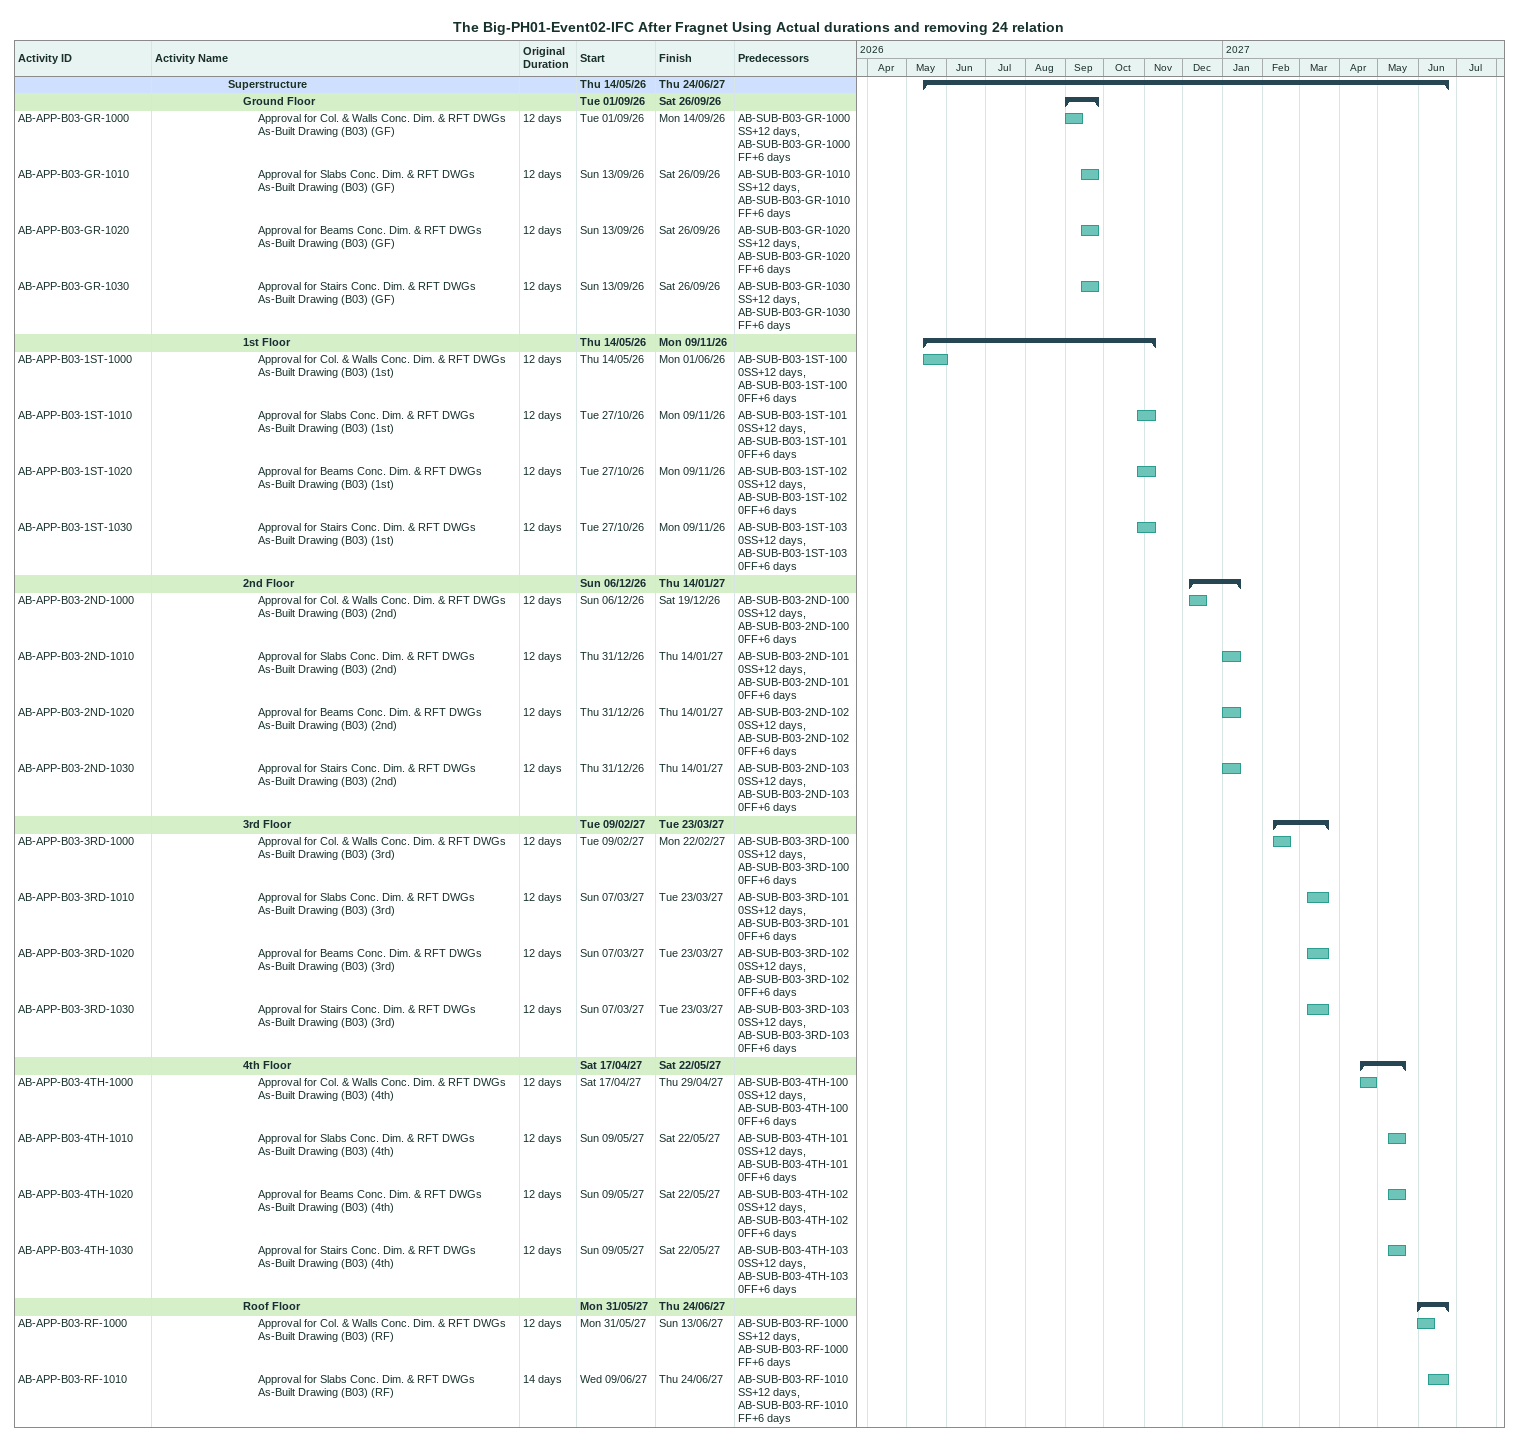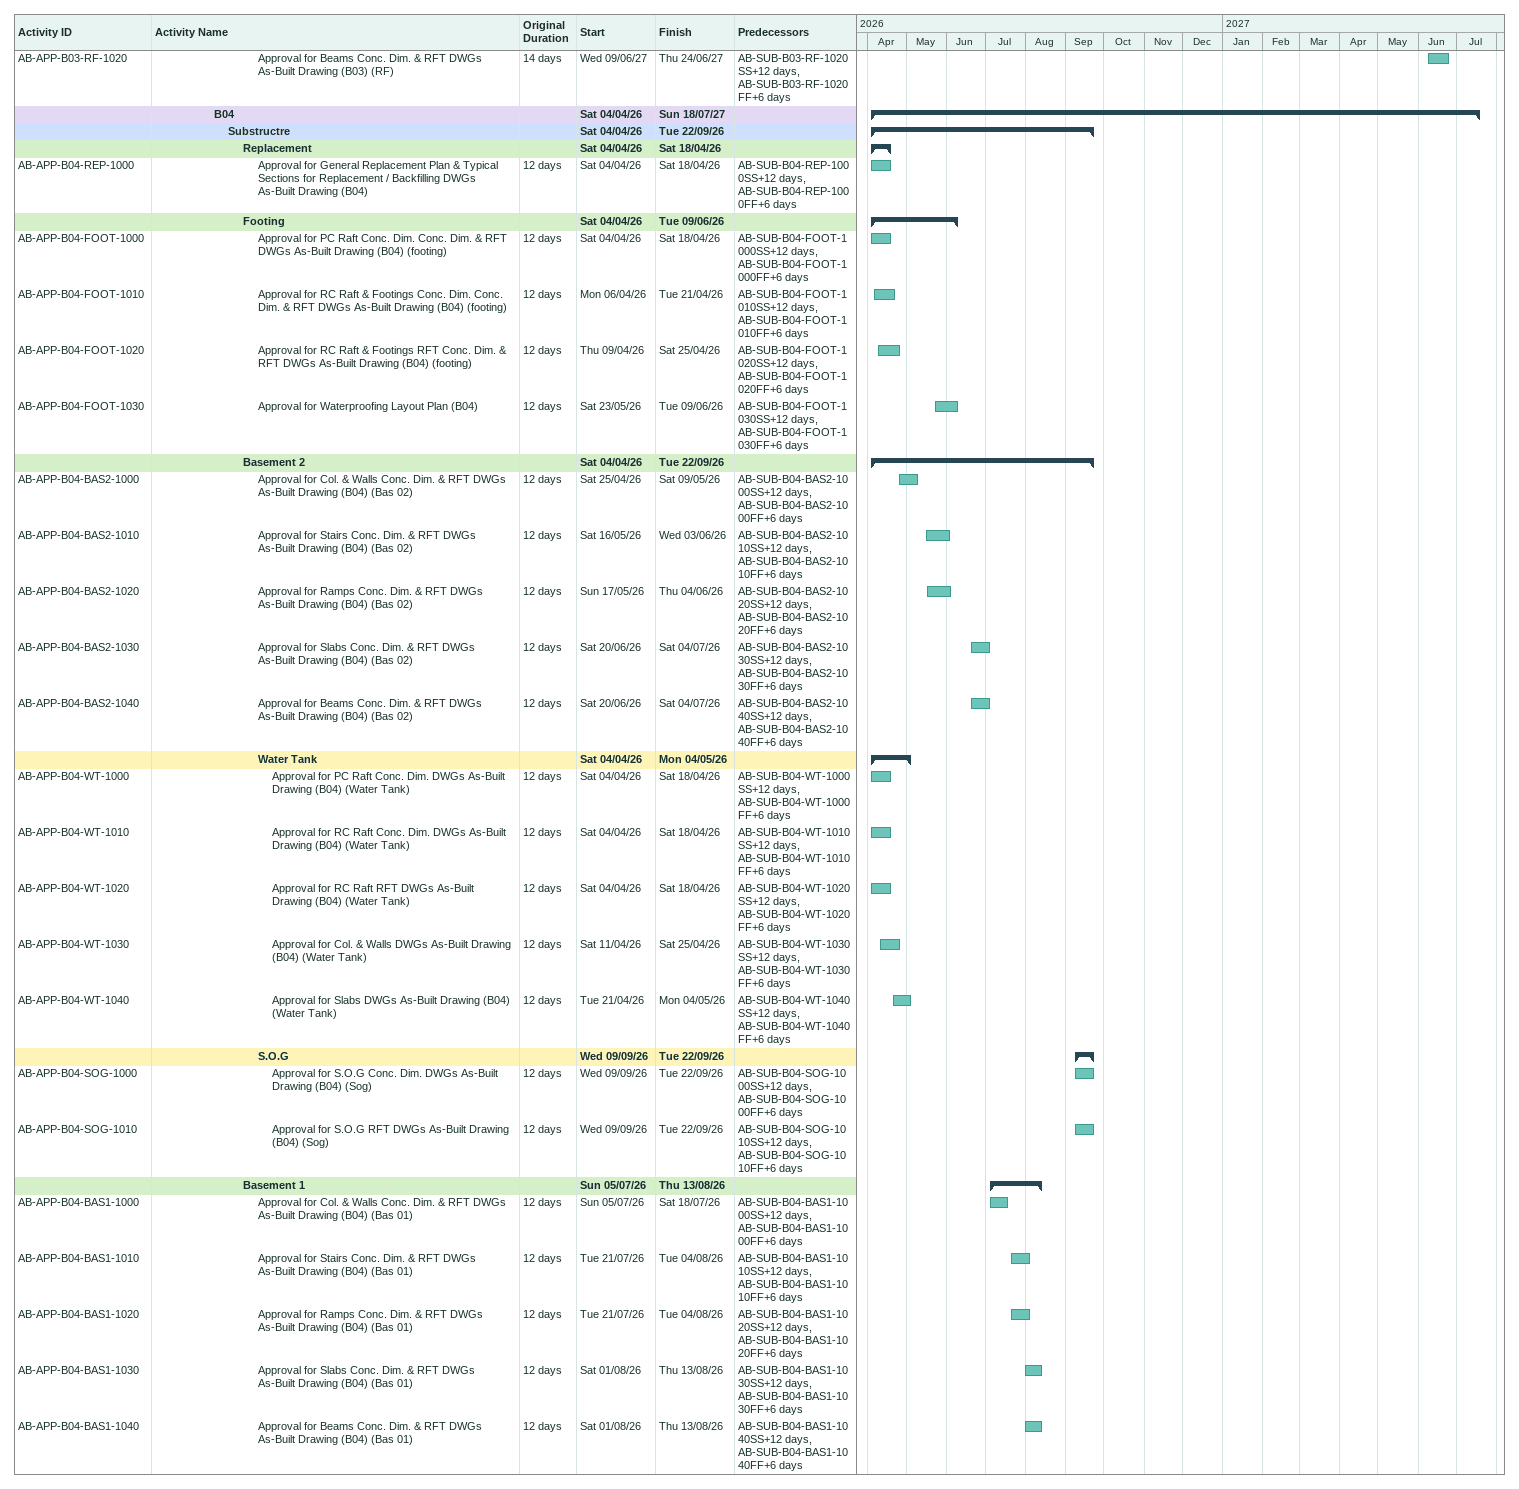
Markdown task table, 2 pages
The Big-PH01-Event02-IFC After Fragnet Using Actual durations and removing 24 relation

| ID | Level | Task | Original duration | Start | Finish | Predecessors |
|---|---|---|---|---|---|---|
|  | 6 | **Superstructure** |  | 2026-05-14 | 2027-06-24 |  |
|  | 7 | **Ground Floor** |  | 2026-09-01 | 2026-09-26 |  |
| AB-APP-B03-GR-1000 | 8 | Approval for Col. & Walls Conc. Dim. & RFT DWGs As-Built Drawing (B03) (GF) | 12d | 2026-09-01 | 2026-09-14 | AB-SUB-B03-GR-1000SS+12d, AB-SUB-B03-GR-1000FF+6d |
| AB-APP-B03-GR-1010 | 8 | Approval for Slabs Conc. Dim. & RFT DWGs As-Built Drawing (B03) (GF) | 12d | 2026-09-13 | 2026-09-26 | AB-SUB-B03-GR-1010SS+12d, AB-SUB-B03-GR-1010FF+6d |
| AB-APP-B03-GR-1020 | 8 | Approval for Beams Conc. Dim. & RFT DWGs As-Built Drawing (B03) (GF) | 12d | 2026-09-13 | 2026-09-26 | AB-SUB-B03-GR-1020SS+12d, AB-SUB-B03-GR-1020FF+6d |
| AB-APP-B03-GR-1030 | 8 | Approval for Stairs Conc. Dim. & RFT DWGs As-Built Drawing (B03) (GF) | 12d | 2026-09-13 | 2026-09-26 | AB-SUB-B03-GR-1030SS+12d, AB-SUB-B03-GR-1030FF+6d |
|  | 7 | **1st Floor** |  | 2026-05-14 | 2026-11-09 |  |
| AB-APP-B03-1ST-1000 | 8 | Approval for Col. & Walls Conc. Dim. & RFT DWGs As-Built Drawing (B03) (1st) | 12d | 2026-05-14 | 2026-06-01 | AB-SUB-B03-1ST-1000SS+12d, AB-SUB-B03-1ST-1000FF+6d |
| AB-APP-B03-1ST-1010 | 8 | Approval for Slabs Conc. Dim. & RFT DWGs As-Built Drawing (B03) (1st) | 12d | 2026-10-27 | 2026-11-09 | AB-SUB-B03-1ST-1010SS+12d, AB-SUB-B03-1ST-1010FF+6d |
| AB-APP-B03-1ST-1020 | 8 | Approval for Beams Conc. Dim. & RFT DWGs As-Built Drawing (B03) (1st) | 12d | 2026-10-27 | 2026-11-09 | AB-SUB-B03-1ST-1020SS+12d, AB-SUB-B03-1ST-1020FF+6d |
| AB-APP-B03-1ST-1030 | 8 | Approval for Stairs Conc. Dim. & RFT DWGs As-Built Drawing (B03) (1st) | 12d | 2026-10-27 | 2026-11-09 | AB-SUB-B03-1ST-1030SS+12d, AB-SUB-B03-1ST-1030FF+6d |
|  | 7 | **2nd Floor** |  | 2026-12-06 | 2027-01-14 |  |
| AB-APP-B03-2ND-1000 | 8 | Approval for Col. & Walls Conc. Dim. & RFT DWGs As-Built Drawing (B03) (2nd) | 12d | 2026-12-06 | 2026-12-19 | AB-SUB-B03-2ND-1000SS+12d, AB-SUB-B03-2ND-1000FF+6d |
| AB-APP-B03-2ND-1010 | 8 | Approval for Slabs Conc. Dim. & RFT DWGs As-Built Drawing (B03) (2nd) | 12d | 2026-12-31 | 2027-01-14 | AB-SUB-B03-2ND-1010SS+12d, AB-SUB-B03-2ND-1010FF+6d |
| AB-APP-B03-2ND-1020 | 8 | Approval for Beams Conc. Dim. & RFT DWGs As-Built Drawing (B03) (2nd) | 12d | 2026-12-31 | 2027-01-14 | AB-SUB-B03-2ND-1020SS+12d, AB-SUB-B03-2ND-1020FF+6d |
| AB-APP-B03-2ND-1030 | 8 | Approval for Stairs Conc. Dim. & RFT DWGs As-Built Drawing (B03) (2nd) | 12d | 2026-12-31 | 2027-01-14 | AB-SUB-B03-2ND-1030SS+12d, AB-SUB-B03-2ND-1030FF+6d |
|  | 7 | **3rd Floor** |  | 2027-02-09 | 2027-03-23 |  |
| AB-APP-B03-3RD-1000 | 8 | Approval for Col. & Walls Conc. Dim. & RFT DWGs As-Built Drawing (B03) (3rd) | 12d | 2027-02-09 | 2027-02-22 | AB-SUB-B03-3RD-1000SS+12d, AB-SUB-B03-3RD-1000FF+6d |
| AB-APP-B03-3RD-1010 | 8 | Approval for Slabs Conc. Dim. & RFT DWGs As-Built Drawing (B03) (3rd) | 12d | 2027-03-07 | 2027-03-23 | AB-SUB-B03-3RD-1010SS+12d, AB-SUB-B03-3RD-1010FF+6d |
| AB-APP-B03-3RD-1020 | 8 | Approval for Beams Conc. Dim. & RFT DWGs As-Built Drawing (B03) (3rd) | 12d | 2027-03-07 | 2027-03-23 | AB-SUB-B03-3RD-1020SS+12d, AB-SUB-B03-3RD-1020FF+6d |
| AB-APP-B03-3RD-1030 | 8 | Approval for Stairs Conc. Dim. & RFT DWGs As-Built Drawing (B03) (3rd) | 12d | 2027-03-07 | 2027-03-23 | AB-SUB-B03-3RD-1030SS+12d, AB-SUB-B03-3RD-1030FF+6d |
|  | 7 | **4th Floor** |  | 2027-04-17 | 2027-05-22 |  |
| AB-APP-B03-4TH-1000 | 8 | Approval for Col. & Walls Conc. Dim. & RFT DWGs As-Built Drawing (B03) (4th) | 12d | 2027-04-17 | 2027-04-29 | AB-SUB-B03-4TH-1000SS+12d, AB-SUB-B03-4TH-1000FF+6d |
| AB-APP-B03-4TH-1010 | 8 | Approval for Slabs Conc. Dim. & RFT DWGs As-Built Drawing (B03) (4th) | 12d | 2027-05-09 | 2027-05-22 | AB-SUB-B03-4TH-1010SS+12d, AB-SUB-B03-4TH-1010FF+6d |
| AB-APP-B03-4TH-1020 | 8 | Approval for Beams Conc. Dim. & RFT DWGs As-Built Drawing (B03) (4th) | 12d | 2027-05-09 | 2027-05-22 | AB-SUB-B03-4TH-1020SS+12d, AB-SUB-B03-4TH-1020FF+6d |
| AB-APP-B03-4TH-1030 | 8 | Approval for Stairs Conc. Dim. & RFT DWGs As-Built Drawing (B03) (4th) | 12d | 2027-05-09 | 2027-05-22 | AB-SUB-B03-4TH-1030SS+12d, AB-SUB-B03-4TH-1030FF+6d |
|  | 7 | **Roof Floor** |  | 2027-05-31 | 2027-06-24 |  |
| AB-APP-B03-RF-1000 | 8 | Approval for Col. & Walls Conc. Dim. & RFT DWGs As-Built Drawing (B03) (RF) | 12d | 2027-05-31 | 2027-06-13 | AB-SUB-B03-RF-1000SS+12d, AB-SUB-B03-RF-1000FF+6d |
| AB-APP-B03-RF-1010 | 8 | Approval for Slabs Conc. Dim. & RFT DWGs As-Built Drawing (B03) (RF) | 14d | 2027-06-09 | 2027-06-24 | AB-SUB-B03-RF-1010SS+12d, AB-SUB-B03-RF-1010FF+6d |
| AB-APP-B03-RF-1020 | 8 | Approval for Beams Conc. Dim. & RFT DWGs As-Built Drawing (B03) (RF) | 14d | 2027-06-09 | 2027-06-24 | AB-SUB-B03-RF-1020SS+12d, AB-SUB-B03-RF-1020FF+6d |
|  | 5 | **B04** |  | 2026-04-04 | 2027-07-18 |  |
|  | 6 | **Substructre** |  | 2026-04-04 | 2026-09-22 |  |
|  | 7 | **Replacement** |  | 2026-04-04 | 2026-04-18 |  |
| AB-APP-B04-REP-1000 | 8 | Approval for General Replacement Plan & Typical Sections for Replacement / Backfilling DWGs As-Built Drawing (B04) | 12d | 2026-04-04 | 2026-04-18 | AB-SUB-B04-REP-1000SS+12d, AB-SUB-B04-REP-1000FF+6d |
|  | 7 | **Footing** |  | 2026-04-04 | 2026-06-09 |  |
| AB-APP-B04-FOOT-1000 | 8 | Approval for PC Raft Conc. Dim. Conc. Dim. & RFT DWGs As-Built Drawing (B04) (footing) | 12d | 2026-04-04 | 2026-04-18 | AB-SUB-B04-FOOT-1000SS+12d, AB-SUB-B04-FOOT-1000FF+6d |
| AB-APP-B04-FOOT-1010 | 8 | Approval for RC Raft & Footings Conc. Dim. Conc. Dim. & RFT DWGs As-Built Drawing (B04) (footing) | 12d | 2026-04-06 | 2026-04-21 | AB-SUB-B04-FOOT-1010SS+12d, AB-SUB-B04-FOOT-1010FF+6d |
| AB-APP-B04-FOOT-1020 | 8 | Approval for RC Raft & Footings RFT Conc. Dim. & RFT DWGs As-Built Drawing (B04) (footing) | 12d | 2026-04-09 | 2026-04-25 | AB-SUB-B04-FOOT-1020SS+12d, AB-SUB-B04-FOOT-1020FF+6d |
| AB-APP-B04-FOOT-1030 | 8 | Approval for Waterproofing Layout Plan (B04) | 12d | 2026-05-23 | 2026-06-09 | AB-SUB-B04-FOOT-1030SS+12d, AB-SUB-B04-FOOT-1030FF+6d |
|  | 7 | **Basement 2** |  | 2026-04-04 | 2026-09-22 |  |
| AB-APP-B04-BAS2-1000 | 8 | Approval for Col. & Walls Conc. Dim. & RFT DWGs As-Built Drawing (B04) (Bas 02) | 12d | 2026-04-25 | 2026-05-09 | AB-SUB-B04-BAS2-1000SS+12d, AB-SUB-B04-BAS2-1000FF+6d |
| AB-APP-B04-BAS2-1010 | 8 | Approval for Stairs Conc. Dim. & RFT DWGs As-Built Drawing (B04) (Bas 02) | 12d | 2026-05-16 | 2026-06-03 | AB-SUB-B04-BAS2-1010SS+12d, AB-SUB-B04-BAS2-1010FF+6d |
| AB-APP-B04-BAS2-1020 | 8 | Approval for Ramps Conc. Dim. & RFT DWGs As-Built Drawing (B04) (Bas 02) | 12d | 2026-05-17 | 2026-06-04 | AB-SUB-B04-BAS2-1020SS+12d, AB-SUB-B04-BAS2-1020FF+6d |
| AB-APP-B04-BAS2-1030 | 8 | Approval for Slabs Conc. Dim. & RFT DWGs As-Built Drawing (B04) (Bas 02) | 12d | 2026-06-20 | 2026-07-04 | AB-SUB-B04-BAS2-1030SS+12d, AB-SUB-B04-BAS2-1030FF+6d |
| AB-APP-B04-BAS2-1040 | 8 | Approval for Beams Conc. Dim. & RFT DWGs As-Built Drawing (B04) (Bas 02) | 12d | 2026-06-20 | 2026-07-04 | AB-SUB-B04-BAS2-1040SS+12d, AB-SUB-B04-BAS2-1040FF+6d |
|  | 8 | **Water Tank** |  | 2026-04-04 | 2026-05-04 |  |
| AB-APP-B04-WT-1000 | 9 | Approval for PC Raft Conc. Dim. DWGs As-Built Drawing (B04) (Water Tank) | 12d | 2026-04-04 | 2026-04-18 | AB-SUB-B04-WT-1000SS+12d, AB-SUB-B04-WT-1000FF+6d |
| AB-APP-B04-WT-1010 | 9 | Approval for RC Raft Conc. Dim. DWGs As-Built Drawing (B04) (Water Tank) | 12d | 2026-04-04 | 2026-04-18 | AB-SUB-B04-WT-1010SS+12d, AB-SUB-B04-WT-1010FF+6d |
| AB-APP-B04-WT-1020 | 9 | Approval for RC Raft RFT DWGs As-Built Drawing (B04) (Water Tank) | 12d | 2026-04-04 | 2026-04-18 | AB-SUB-B04-WT-1020SS+12d, AB-SUB-B04-WT-1020FF+6d |
| AB-APP-B04-WT-1030 | 9 | Approval for Col. & Walls DWGs As-Built Drawing (B04) (Water Tank) | 12d | 2026-04-11 | 2026-04-25 | AB-SUB-B04-WT-1030SS+12d, AB-SUB-B04-WT-1030FF+6d |
| AB-APP-B04-WT-1040 | 9 | Approval for Slabs DWGs As-Built Drawing (B04) (Water Tank) | 12d | 2026-04-21 | 2026-05-04 | AB-SUB-B04-WT-1040SS+12d, AB-SUB-B04-WT-1040FF+6d |
|  | 8 | **S.O.G** |  | 2026-09-09 | 2026-09-22 |  |
| AB-APP-B04-SOG-1000 | 9 | Approval for S.O.G Conc. Dim. DWGs As-Built Drawing (B04) (Sog) | 12d | 2026-09-09 | 2026-09-22 | AB-SUB-B04-SOG-1000SS+12d, AB-SUB-B04-SOG-1000FF+6d |
| AB-APP-B04-SOG-1010 | 9 | Approval for S.O.G RFT DWGs As-Built Drawing (B04) (Sog) | 12d | 2026-09-09 | 2026-09-22 | AB-SUB-B04-SOG-1010SS+12d, AB-SUB-B04-SOG-1010FF+6d |
|  | 7 | **Basement 1** |  | 2026-07-05 | 2026-08-13 |  |
| AB-APP-B04-BAS1-1000 | 8 | Approval for Col. & Walls Conc. Dim. & RFT DWGs As-Built Drawing (B04) (Bas 01) | 12d | 2026-07-05 | 2026-07-18 | AB-SUB-B04-BAS1-1000SS+12d, AB-SUB-B04-BAS1-1000FF+6d |
| AB-APP-B04-BAS1-1010 | 8 | Approval for Stairs Conc. Dim. & RFT DWGs As-Built Drawing (B04) (Bas 01) | 12d | 2026-07-21 | 2026-08-04 | AB-SUB-B04-BAS1-1010SS+12d, AB-SUB-B04-BAS1-1010FF+6d |
| AB-APP-B04-BAS1-1020 | 8 | Approval for Ramps Conc. Dim. & RFT DWGs As-Built Drawing (B04) (Bas 01) | 12d | 2026-07-21 | 2026-08-04 | AB-SUB-B04-BAS1-1020SS+12d, AB-SUB-B04-BAS1-1020FF+6d |
| AB-APP-B04-BAS1-1030 | 8 | Approval for Slabs Conc. Dim. & RFT DWGs As-Built Drawing (B04) (Bas 01) | 12d | 2026-08-01 | 2026-08-13 | AB-SUB-B04-BAS1-1030SS+12d, AB-SUB-B04-BAS1-1030FF+6d |
| AB-APP-B04-BAS1-1040 | 8 | Approval for Beams Conc. Dim. & RFT DWGs As-Built Drawing (B04) (Bas 01) | 12d | 2026-08-01 | 2026-08-13 | AB-SUB-B04-BAS1-1040SS+12d, AB-SUB-B04-BAS1-1040FF+6d |
